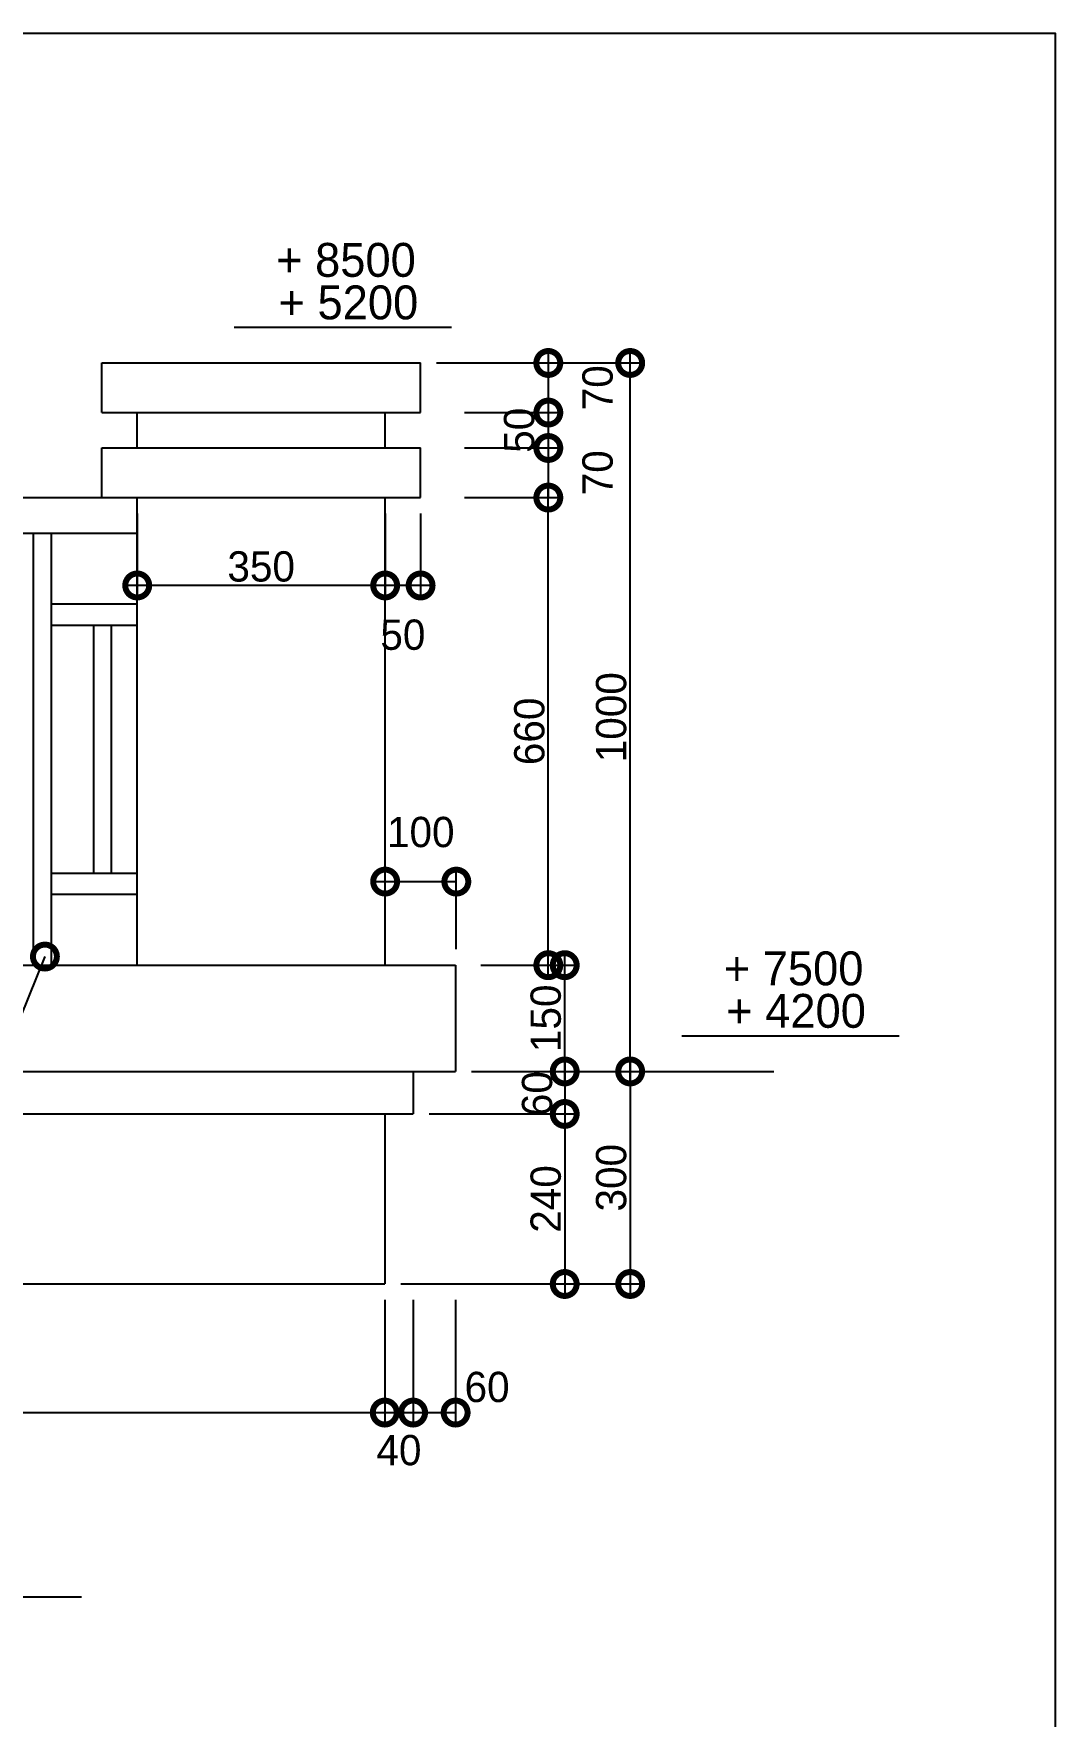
# Model space of a CAD drawing. Extents: x 24136 to 48743, y 31734 to 54932.
# Drawn here: x 45859 to 48743, y 50182 to 54932 of the extents above; entities that cross this region are included whole.
import ezdxf

# ---------------------------------------------------------------- set-up
doc = ezdxf.new("R2010")
doc.units = 0
doc.header["$LTSCALE"] = 600
doc.header["$MEASUREMENT"] = 0
doc.header["$PDMODE"] = 66
doc.layers.get('0').update_dxf_attribs({"linetype": 'CONTINUOUS'})
doc.layers.get('Defpoints').update_dxf_attribs({"linetype": 'CONTINUOUS'})
doc.layers.add('1', color=54, linetype='CONTINUOUS')
doc.styles.add('1', font='VHAVAN.ttf')
doc.styles.add('3', font='VHAVAN.ttf')
doc.dimstyles.new('x-2', dxfattribs={"dimscale": 0.45, "dimtxt": 190, "dimasz": 300, "dimexe": 90, "dimexo": 100, "dimgap": 20, "dimtad": 1, "dimdec": 0, "dimlfac": 0.5, "dimzin": 3, "dimdsep": 46, "dimtxsty": '1', "dimblk1": 'DOTSMALL', "dimblk2": 'DOTSMALL', "dimsah": 1, "dimcen": 1, "dimdle": 90, "dimclrd": 114, "dimclre": 114, "dimclrt": 113, "dimadec": 0, "dimazin": 0, "dimtfac": 0.004167, "dimtdec": 0, "dimtmove": 2, "dimatfit": 3, "dimldrblk": 'DOTSMALL', "dimfxl": 0, "dimtolj": 1, "dimtzin": 0, "dimarcsym": 0})

# ---------------------------------------------------------------- blocks, each defined once
blk = doc.blocks.new('cotsan')
at = {"layer": '1'}
blk.add_line((-63.5, 84.1), (447.4, 84.1), dxfattribs=at)
blk.add_lwpolyline([(0, 236, 0, 0, 0), (0, 54.7, 72.4, 0, 0), (0, 0, 0, 0, 0)], format="xyseb", dxfattribs=at)
blk = doc.blocks.new('_DotSmall')
at = {"layer": '1', "color": 0, "const_width": 0.5}
blk.add_lwpolyline([(-0.0625, 0, 1), (0.0625, 0, 1)], format="xyb", close=True, dxfattribs=at)
blk = doc.blocks.new('*D137')
at = {"color": 114, "linetype": 'ByBlock'}
for p, q in [((47357.8, 52043.3), (47357.8, 51842.3)), ((47121.2, 52002.8), (47398.3, 52002.8)), ((47121.2, 51882.8), (47398.3, 51882.8))]:
    blk.add_line(p, q, dxfattribs=at)
at = {"layer": 'Defpoints', "color": 0, "linetype": 'ByBlock'}
for p in [(47076.2, 52002.8), (47076.2, 51882.8), (47357.8, 51882.8)]:
    blk.add_point(p, dxfattribs=at)
at = {"color": 114, "linetype": 'ByBlock', "xscale": 135, "yscale": 135, "zscale": 135}
for p, rotation in [((47357.8, 52002.8), 90), ((47357.8, 51882.8), 270)]:
    blk.add_blockref('_DotSmall', p, dxfattribs=dict(at, rotation=rotation))
at = {"color": 113, "linetype": 'ByBlock', "insert": (47280.2, 51940.1), "char_height": 85.5, "attachment_point": 5, "rotation": 90, "style": '1'}
blk.add_mtext('\\A1;60', dxfattribs=at)
blk = doc.blocks.new('*D136')
at = {"color": 114, "linetype": 'ByBlock'}
for p, q in [((47121.2, 52302.8), (47398.3, 52302.8)), ((47357.8, 51962.3), (47357.8, 52343.3)), ((47121.2, 52002.8), (47398.3, 52002.8))]:
    blk.add_line(p, q, dxfattribs=at)
at = {"layer": 'Defpoints', "color": 0, "linetype": 'ByBlock'}
for p in [(47076.2, 52302.8), (47357.8, 52302.8), (47076.2, 52002.8)]:
    blk.add_point(p, dxfattribs=at)
at = {"color": 114, "linetype": 'ByBlock', "xscale": 135, "yscale": 135, "zscale": 135}
for p, rotation in [((47357.8, 52302.8), 90), ((47357.8, 52002.8), 270)]:
    blk.add_blockref('_DotSmall', p, dxfattribs=dict(at, rotation=rotation))
at = {"color": 113, "linetype": 'ByBlock', "insert": (47304.6, 52152.8), "char_height": 85.5, "attachment_point": 5, "rotation": 90, "style": '1'}
blk.add_mtext('\\A1;150', dxfattribs=at)
blk = doc.blocks.new('*D138')
at = {"color": 114, "linetype": 'ByBlock'}
for p, q in [((46849.8, 51357.8), (46849.8, 50999.3)), ((46929.8, 51357.8), (46929.8, 50999.3)), ((46809.3, 51039.8), (46970.3, 51039.8))]:
    blk.add_line(p, q, dxfattribs=at)
at = {"layer": 'Defpoints', "color": 0, "linetype": 'ByBlock'}
for p in [(46849.8, 51402.8), (46929.8, 51402.8), (46929.8, 51039.8)]:
    blk.add_point(p, dxfattribs=at)
at = {"color": 114, "linetype": 'ByBlock', "xscale": 135, "yscale": 135, "zscale": 135, "rotation": 180}
blk.add_blockref('_DotSmall', (46849.8, 51039.8), dxfattribs=at)
at = {"color": 114, "linetype": 'ByBlock', "xscale": 135, "yscale": 135, "zscale": 135}
blk.add_blockref('_DotSmall', (46929.8, 51039.8), dxfattribs=at)
at = {"color": 113, "linetype": 'ByBlock', "insert": (46889.8, 50933.2), "char_height": 85.5, "attachment_point": 5, "style": '1'}
blk.add_mtext('\\A1;40', dxfattribs=at)
blk = doc.blocks.new('*D139')
at = {"color": 114, "linetype": 'ByBlock'}
for p, q in [((46929.8, 51357.8), (46929.8, 50999.3)), ((47049.8, 51357.8), (47049.8, 50999.3)), ((46889.3, 51039.8), (47049.8, 51039.8))]:
    blk.add_line(p, q, dxfattribs=at)
at = {"layer": 'Defpoints', "color": 0, "linetype": 'ByBlock'}
for p in [(46929.8, 51402.8), (47049.8, 51402.8), (47049.8, 51039.8)]:
    blk.add_point(p, dxfattribs=at)
at = {"color": 114, "linetype": 'ByBlock', "xscale": 135, "yscale": 135, "zscale": 135, "rotation": 180}
blk.add_blockref('_DotSmall', (46929.8, 51039.8), dxfattribs=at)
at = {"color": 114, "linetype": 'ByBlock', "xscale": 135, "yscale": 135, "zscale": 135}
blk.add_blockref('_DotSmall', (47049.8, 51039.8), dxfattribs=at)
at = {"color": 113, "linetype": 'ByBlock', "insert": (47138.6, 51111.6), "char_height": 85.5, "attachment_point": 5, "style": '1'}
blk.add_mtext('\\A1;60', dxfattribs=at)
blk = doc.blocks.new('*D140')
at = {"color": 114, "linetype": 'ByBlock'}
for p, q in [((41824.2, 51357.8), (41824.2, 50999.3)), ((46849.8, 51357.8), (46849.8, 50999.3)), ((41783.7, 51039.8), (46890.3, 51039.8))]:
    blk.add_line(p, q, dxfattribs=at)
at = {"layer": 'Defpoints', "color": 0, "linetype": 'ByBlock'}
for p in [(41824.2, 51402.8), (46849.8, 51402.8), (46849.8, 51039.8)]:
    blk.add_point(p, dxfattribs=at)
at = {"color": 114, "linetype": 'ByBlock', "xscale": 135, "yscale": 135, "zscale": 135, "rotation": 180}
blk.add_blockref('_DotSmall', (41824.2, 51039.8), dxfattribs=at)
at = {"color": 114, "linetype": 'ByBlock', "xscale": 135, "yscale": 135, "zscale": 135}
blk.add_blockref('_DotSmall', (46849.8, 51039.8), dxfattribs=at)
at = {"color": 113, "linetype": 'ByBlock', "insert": (44337, 51093), "char_height": 85.5, "attachment_point": 5, "style": '1'}
blk.add_mtext('\\A1;2500', dxfattribs=at)
blk = doc.blocks.new('*D141')
at = {"color": 114, "linetype": 'ByBlock'}
for p, q in [((47311.5, 54043.3), (47311.5, 53862.8)), ((47075.1, 54002.8), (47352, 54002.8)), ((47075.1, 53862.8), (47352, 53862.8))]:
    blk.add_line(p, q, dxfattribs=at)
at = {"layer": 'Defpoints', "color": 0, "linetype": 'ByBlock'}
for p in [(47030.1, 54002.8), (47030.1, 53862.8), (47311.5, 53862.8)]:
    blk.add_point(p, dxfattribs=at)
at = {"color": 114, "linetype": 'ByBlock', "xscale": 135, "yscale": 135, "zscale": 135}
for p, rotation in [((47311.5, 54002.8), 90), ((47311.5, 53862.8), 270)]:
    blk.add_blockref('_DotSmall', p, dxfattribs=dict(at, rotation=rotation))
at = {"color": 113, "linetype": 'ByBlock', "insert": (47451, 53932.8), "char_height": 85.5, "attachment_point": 5, "rotation": 90, "style": '1'}
blk.add_mtext('\\A1;70', dxfattribs=at)
blk = doc.blocks.new('*D142')
at = {"color": 114, "linetype": 'ByBlock'}
for p, q in [((47311.5, 53903.3), (47311.5, 53722.3)), ((47075.1, 53862.8), (47352, 53862.8)), ((47075.1, 53762.8), (47352, 53762.8))]:
    blk.add_line(p, q, dxfattribs=at)
at = {"layer": 'Defpoints', "color": 0, "linetype": 'ByBlock'}
for p in [(47030.1, 53862.8), (47030.1, 53762.8), (47311.5, 53762.8)]:
    blk.add_point(p, dxfattribs=at)
at = {"color": 114, "linetype": 'ByBlock', "xscale": 135, "yscale": 135, "zscale": 135}
for p, rotation in [((47311.5, 53862.8), 90), ((47311.5, 53762.8), 270)]:
    blk.add_blockref('_DotSmall', p, dxfattribs=dict(at, rotation=rotation))
at = {"color": 113, "linetype": 'ByBlock', "insert": (47229.5, 53812.8), "char_height": 85.5, "attachment_point": 5, "rotation": 90, "style": '1'}
blk.add_mtext('\\A1;50', dxfattribs=at)
blk = doc.blocks.new('*D143')
at = {"color": 114, "linetype": 'ByBlock'}
for p, q in [((47311.5, 53803.3), (47311.5, 53622.8)), ((47075.1, 53762.8), (47352, 53762.8)), ((47075.1, 53622.8), (47352, 53622.8))]:
    blk.add_line(p, q, dxfattribs=at)
at = {"layer": 'Defpoints', "color": 0, "linetype": 'ByBlock'}
for p in [(47030.1, 53762.8), (47030.1, 53622.8), (47311.5, 53622.8)]:
    blk.add_point(p, dxfattribs=at)
at = {"color": 114, "linetype": 'ByBlock', "xscale": 135, "yscale": 135, "zscale": 135}
for p, rotation in [((47311.5, 53762.8), 90), ((47311.5, 53622.8), 270)]:
    blk.add_blockref('_DotSmall', p, dxfattribs=dict(at, rotation=rotation))
at = {"color": 113, "linetype": 'ByBlock', "insert": (47451, 53692.8), "char_height": 85.5, "attachment_point": 5, "rotation": 90, "style": '1'}
blk.add_mtext('\\A1;70', dxfattribs=at)
blk = doc.blocks.new('*D144')
at = {"color": 114, "linetype": 'ByBlock'}
for p, q in [((46850.9, 53577.8), (46850.9, 53334.2)), ((46950.9, 53577.8), (46950.9, 53334.2)), ((46991.4, 53374.7), (46850.9, 53374.7))]:
    blk.add_line(p, q, dxfattribs=at)
at = {"layer": 'Defpoints', "color": 0, "linetype": 'ByBlock'}
for p in [(46850.9, 53622.8), (46950.9, 53622.8), (46850.9, 53374.7)]:
    blk.add_point(p, dxfattribs=at)
at = {"color": 114, "linetype": 'ByBlock', "xscale": 135, "yscale": 135, "zscale": 135, "rotation": 180}
blk.add_blockref('_DotSmall', (46850.9, 53374.7), dxfattribs=at)
at = {"color": 114, "linetype": 'ByBlock', "xscale": 135, "yscale": 135, "zscale": 135}
blk.add_blockref('_DotSmall', (46950.9, 53374.7), dxfattribs=at)
at = {"color": 113, "linetype": 'ByBlock', "insert": (46900.9, 53235.2), "char_height": 85.5, "attachment_point": 5, "style": '1'}
blk.add_mtext('\\A1;50', dxfattribs=at)
blk = doc.blocks.new('*D145')
at = {"color": 114, "linetype": 'ByBlock'}
for p, q in [((46150.9, 53577.8), (46150.9, 53334.2)), ((46850.9, 53577.8), (46850.9, 53334.2)), ((46891.4, 53374.7), (46110.4, 53374.7))]:
    blk.add_line(p, q, dxfattribs=at)
at = {"layer": 'Defpoints', "color": 0, "linetype": 'ByBlock'}
for p in [(46150.9, 53622.8), (46850.9, 53622.8), (46150.9, 53374.7)]:
    blk.add_point(p, dxfattribs=at)
at = {"color": 114, "linetype": 'ByBlock', "xscale": 135, "yscale": 135, "zscale": 135, "rotation": 180}
blk.add_blockref('_DotSmall', (46150.9, 53374.7), dxfattribs=at)
at = {"color": 114, "linetype": 'ByBlock', "xscale": 135, "yscale": 135, "zscale": 135}
blk.add_blockref('_DotSmall', (46850.9, 53374.7), dxfattribs=at)
at = {"color": 113, "linetype": 'ByBlock', "insert": (46500.9, 53427.9), "char_height": 85.5, "attachment_point": 5, "style": '1'}
blk.add_mtext('\\A1;350', dxfattribs=at)
blk = doc.blocks.new('*D146')
at = {"color": 114, "linetype": 'ByBlock'}
for p, q in [((46810.4, 52538.7), (47051.8, 52538.7)), ((46850.9, 52347.8), (46850.9, 52579.2)), ((47051.8, 52347.8), (47051.8, 52579.2))]:
    blk.add_line(p, q, dxfattribs=at)
at = {"layer": 'Defpoints', "color": 0, "linetype": 'ByBlock'}
for p in [(47051.8, 52538.7), (46850.9, 52302.8), (47051.8, 52302.8)]:
    blk.add_point(p, dxfattribs=at)
at = {"color": 114, "linetype": 'ByBlock', "xscale": 135, "yscale": 135, "zscale": 135, "rotation": 180}
blk.add_blockref('_DotSmall', (46850.9, 52538.7), dxfattribs=at)
at = {"color": 114, "linetype": 'ByBlock', "xscale": 135, "yscale": 135, "zscale": 135}
blk.add_blockref('_DotSmall', (47051.8, 52538.7), dxfattribs=at)
at = {"color": 113, "linetype": 'ByBlock', "insert": (46951.4, 52678.2), "char_height": 85.5, "attachment_point": 5, "style": '1'}
blk.add_mtext('\\A1;100', dxfattribs=at)
blk = doc.blocks.new('*D147')
at = {"color": 114, "linetype": 'ByBlock'}
for p, q in [((47542.6, 51962.3), (47542.6, 54043.3)), ((46995.9, 54002.8), (47583.1, 54002.8)), ((47166.2, 52002.8), (47583.1, 52002.8))]:
    blk.add_line(p, q, dxfattribs=at)
at = {"layer": 'Defpoints', "color": 0, "linetype": 'ByBlock'}
for p in [(46950.9, 54002.8), (47542.6, 54002.8), (47121.2, 52002.8)]:
    blk.add_point(p, dxfattribs=at)
at = {"color": 114, "linetype": 'ByBlock', "xscale": 135, "yscale": 135, "zscale": 135}
for p, rotation in [((47542.6, 54002.8), 90), ((47542.6, 52002.8), 270)]:
    blk.add_blockref('_DotSmall', p, dxfattribs=dict(at, rotation=rotation))
at = {"color": 113, "linetype": 'ByBlock', "insert": (47489.4, 53002.8), "char_height": 85.5, "attachment_point": 5, "rotation": 90, "style": '1'}
blk.add_mtext('\\A1;1000', dxfattribs=at)
blk = doc.blocks.new('*D149')
at = {"color": 114, "linetype": 'ByBlock'}
for p, q in [((47357.8, 51923.3), (47357.8, 51362.3)), ((46974.8, 51882.8), (47398.3, 51882.8)), ((46894.8, 51402.8), (47398.3, 51402.8))]:
    blk.add_line(p, q, dxfattribs=at)
at = {"layer": 'Defpoints', "color": 0, "linetype": 'ByBlock'}
for p in [(46929.8, 51882.8), (46849.8, 51402.8), (47357.8, 51402.8)]:
    blk.add_point(p, dxfattribs=at)
at = {"color": 114, "linetype": 'ByBlock', "xscale": 135, "yscale": 135, "zscale": 135}
for p, rotation in [((47357.8, 51882.8), 90), ((47357.8, 51402.8), 270)]:
    blk.add_blockref('_DotSmall', p, dxfattribs=dict(at, rotation=rotation))
at = {"color": 113, "linetype": 'ByBlock', "insert": (47304.6, 51642.8), "char_height": 85.5, "attachment_point": 5, "rotation": 90, "style": '1'}
blk.add_mtext('\\A1;240', dxfattribs=at)
blk = doc.blocks.new('*D150')
at = {"color": 114, "linetype": 'ByBlock'}
for p, q in [((47542.6, 52043.3), (47542.6, 51362.3)), ((47094.8, 52002.8), (47583.1, 52002.8)), ((46939.8, 51402.8), (47583.1, 51402.8))]:
    blk.add_line(p, q, dxfattribs=at)
at = {"layer": 'Defpoints', "color": 0, "linetype": 'ByBlock'}
for p in [(47049.8, 52002.8), (46894.8, 51402.8), (47542.6, 51402.8)]:
    blk.add_point(p, dxfattribs=at)
at = {"color": 114, "linetype": 'ByBlock', "xscale": 135, "yscale": 135, "zscale": 135}
for p, rotation in [((47542.6, 52002.8), 90), ((47542.6, 51402.8), 270)]:
    blk.add_blockref('_DotSmall', p, dxfattribs=dict(at, rotation=rotation))
at = {"color": 113, "linetype": 'ByBlock', "insert": (47489.4, 51702.8), "char_height": 85.5, "attachment_point": 5, "rotation": 90, "style": '1'}
blk.add_mtext('\\A1;300', dxfattribs=at)
blk = doc.blocks.new('*D151')
at = {"color": 114, "linetype": 'ByBlock'}
for p, q in [((47311.5, 52262.3), (47311.5, 53663.3)), ((47075.1, 53622.8), (47352, 53622.8)), ((47174, 52302.8), (47352, 52302.8))]:
    blk.add_line(p, q, dxfattribs=at)
at = {"layer": 'Defpoints', "color": 0, "linetype": 'ByBlock'}
for p in [(47030.1, 53622.8), (47311.5, 53622.8), (47129, 52302.8)]:
    blk.add_point(p, dxfattribs=at)
at = {"color": 114, "linetype": 'ByBlock', "xscale": 135, "yscale": 135, "zscale": 135}
for p, rotation in [((47311.5, 53622.8), 90), ((47311.5, 52302.8), 270)]:
    blk.add_blockref('_DotSmall', p, dxfattribs=dict(at, rotation=rotation))
at = {"color": 113, "linetype": 'ByBlock', "insert": (47258.3, 52962.8), "char_height": 85.5, "attachment_point": 5, "rotation": 90, "style": '1'}
blk.add_mtext('\\A1;660', dxfattribs=at)

msp = doc.modelspace()

# ---------------------------------------------------------------- linework, layer by layer
at = {"color": 2}
msp.add_line((42436.7, 50520.1), (45993.2, 50520.1), dxfattribs=at)
msp.add_lwpolyline([(40540.7, 54932.5), (40540.7, 43333.4), (48742.9, 43333.4), (48742.9, 54932.5)], close=True)
at = {"layer": '1', "color": 9}
for p, q in [((46050.9, 54002.8), (46950.9, 54002.8)), ((46050.9, 53862.8), (46050.9, 54002.8)), ((46950.9, 53862.8), (46950.9, 54002.8)), ((46150.9, 53762.8), (46150.9, 53862.8)), ((46850.9, 53762.8), (46850.9, 53862.8)), ((46050.9, 53622.8), (46050.9, 53762.8)), ((46950.9, 53622.8), (46950.9, 53762.8)), ((42523, 53622.8), (46050.9, 53622.8)), ((46150.9, 52302.8), (46150.9, 53622.8)), ((46850.9, 52302.8), (46850.9, 53622.8)), ((41624.2, 52302.8), (47049.8, 52302.8)), ((47049.8, 52302.8), (47049.8, 52002.8)), ((46929.8, 52002.8), (46929.8, 51882.8)), ((46849.8, 51882.8), (46849.8, 51402.8)), ((41824.2, 51402.8), (46849.8, 51402.8))]:
    msp.add_line(p, q, dxfattribs=at)
at = {"layer": '1'}
for p, q in [((46050.9, 53862.8), (46950.9, 53862.8)), ((46050.9, 53762.8), (46950.9, 53762.8)), ((46050.9, 53622.8), (46950.9, 53622.8)), ((42523, 53522.8), (46150.9, 53522.8)), ((41624.2, 52002.8), (47049.8, 52002.8)), ((47482.9, 52002.8), (47948.5, 52002.8)), ((41744.2, 51882.8), (46929.8, 51882.8))]:
    msp.add_line(p, q, dxfattribs=at)
at = {"layer": '1', "color": 74}
for p, q in [((45858.5, 52302.8), (45858.5, 53522.8)), ((45908.5, 52302.8), (45908.5, 53522.8)), ((45908.5, 53322.8), (46150.9, 53322.8)), ((45908.5, 53262.8), (46150.9, 53262.8)), ((46028.5, 52562.8), (46028.5, 53262.8)), ((46078.5, 52562.8), (46078.5, 53262.8)), ((45908.5, 52562.8), (46150.9, 52562.8)), ((45908.5, 52502.8), (46150.9, 52502.8))]:
    msp.add_line(p, q, dxfattribs=at)

# ---------------------------------------------------------------- block references
at = {"layer": '1', "xscale": 1.2, "yscale": 1.2, "zscale": 1.2}
for p in [(46500.9, 54002.8), (47764.7, 52002.8)]:
    msp.add_blockref('cotsan', p, dxfattribs=at)

# ---------------------------------------------------------------- texts
at = {"layer": '1', "color": 30, "style": '3'}
for s, p in [('+ 8500', (46542.8, 54246)), ('+ 5200', (46549.7, 54126)), ('+ 7500', (47806.5, 52246)), ('+ 4200', (47813.4, 52126))]:
    msp.add_text(s, height=95.63, dxfattribs=at).set_placement(p)

# ---------------------------------------------------------------- dimensions: what is measured, and where the dimension line sits
for base, p1, p2, picture, middle in [((47542.6, 54002.8), (47121.2, 52002.8), (46950.9, 54002.8), '*D147', (47489.4, 53002.8)), ((47311.5, 53862.8), (47030.1, 54002.8), (47030.1, 53862.8), '*D141', (47451, 53932.8)), ((47311.5, 53622.8), (47030.1, 53762.8), (47030.1, 53622.8), '*D143', (47451, 53692.8)), ((47311.5, 53622.8), (47129, 52302.8), (47030.1, 53622.8), '*D151', (47258.3, 52962.8)), ((47357.8, 52302.8), (47076.2, 52002.8), (47076.2, 52302.8), '*D136', (47304.6, 52152.8)), ((47542.6, 51402.8), (47049.8, 52002.8), (46894.8, 51402.8), '*D150', (47489.4, 51702.8)), ((47357.8, 51402.8), (46929.8, 51882.8), (46849.8, 51402.8), '*D149', (47304.6, 51642.8))]:
    dim = msp.add_linear_dim(base=base, p1=p1, p2=p2, angle=90, dimstyle='x-2')
    dim.commit()
    dim.dimension.update_dxf_attribs({"geometry": picture, "text_midpoint": middle})
for base, p1, p2, picture, middle in [((47311.5, 53762.8), (47030.1, 53862.8), (47030.1, 53762.8), '*D142', (47229.5, 53812.8)), ((47357.8, 51882.8), (47076.2, 52002.8), (47076.2, 51882.8), '*D137', (47280.2, 51940.1))]:
    dim = msp.add_linear_dim(base=base, p1=p1, p2=p2, angle=90, dimstyle='x-2')
    dim.commit()
    dim.dimension.update_dxf_attribs({"geometry": picture, "text_midpoint": middle, "dimtype": 160})
for base, p1, p2, picture, middle in [((46150.9, 53374.7), (46850.9, 53622.8), (46150.9, 53622.8), '*D145', (46500.9, 53427.9)), ((46850.9, 53374.7), (46950.9, 53622.8), (46850.9, 53622.8), '*D144', (46900.9, 53235.2)), ((47051.8, 52538.7), (46850.9, 52302.8), (47051.8, 52302.8), '*D146', (46951.4, 52678.2))]:
    dim = msp.add_linear_dim(base=base, p1=p1, p2=p2, dimstyle='x-2')
    dim.commit()
    dim.dimension.update_dxf_attribs({"geometry": picture, "text_midpoint": middle})
dim = msp.add_linear_dim(base=(46849.8, 51039.8), p1=(41824.2, 51402.8), p2=(46849.8, 51402.8), text='2500', dimstyle='x-2')
dim.commit()
dim.dimension.update_dxf_attribs({"geometry": '*D140', "text_midpoint": (44337, 51093)})
for base, p1, p2, picture, middle in [((46929.8, 51039.8), (46849.8, 51402.8), (46929.8, 51402.8), '*D138', (46889.8, 50933.2)), ((47049.8, 51039.8), (46929.8, 51402.8), (47049.8, 51402.8), '*D139', (47138.6, 51111.6))]:
    dim = msp.add_linear_dim(base=base, p1=p1, p2=p2, dimstyle='x-2')
    dim.commit()
    dim.dimension.update_dxf_attribs({"geometry": picture, "text_midpoint": middle, "dimtype": 160})

# ---------------------------------------------------------------- leaders
at = {"color": 114, "annotation_type": 0, "has_hookline": 1, "hookline_direction": 1, "text_width": 2052.2}
msp.add_leader([(45890.3, 52327.1), (45599.1, 51609.3), (45464.1, 51609.3)], dimstyle='x-2', dxfattribs=at)

doc.saveas('drawing.dxf')
